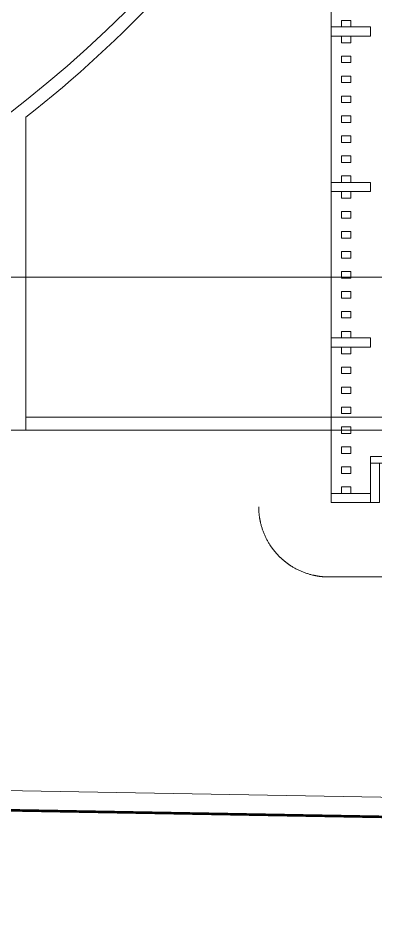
# Model space of a CAD drawing. Header units: millimetres. Extents: x -280308 to 6402717, y -14 to 2073074.
# Drawn here: x -36914 to -34192, y 549708 to 556564 of the extents above; entities that cross this region are included whole.
import ezdxf
from ezdxf.enums import TextEntityAlignment as Align

# ---------------------------------------------------------------- set-up
doc = ezdxf.new("R2010")
doc.units = ezdxf.units.MM
doc.linetypes.add('ACAD_ISO08W100', pattern=[36, 24, -3, 6, -3])
doc.linetypes.add('I02_HIDDEN', pattern=[6, 4, -2])
doc.layers.get('0').update_dxf_attribs({"lineweight": 0})
for name, color, linetype, lineweight in [('A-ANNOTATION', 144, 'Continuous', 0), ('A-FURN-EQPM', 177, 'Continuous', 0), ('A-Z22-T-Anno_Text', 152, 'Continuous', 9), ('A-Z774-E-Hidden', 142, 'I02_HIDDEN', 0)]:
    doc.layers.add(name, color=color, linetype=linetype, lineweight=lineweight)
doc.layers.add('A-TEXT', color=254, linetype='Continuous')
doc.styles.get("Standard").update_dxf_attribs({"font": 'arial.ttf'})
doc.styles.add('TGF_A', font='arial.ttf')

# ---------------------------------------------------------------- blocks, each defined once
blk = doc.blocks.new('A$C834590f0')
at = {"ltscale": 0.25}
for p, q in [((-61162, -20558.1), (-61162, -18173.7)), ((-61162, -20458.2), (-56000, -20458.2)), ((-61162, -20558.2), (-56000, -20558.2))]:
    blk.add_line(p, q, dxfattribs=at)
at = {"ltscale": 0.25, "const_width": 20}
blk.add_lwpolyline([(-44.4, -24263.4), (0, 0), (-3125.8, 64.9), (-32847.2, 174.1), (-65522.7, 65.4), (-70322.8, 713.8), (-73525.8, -22668.2), (-68682, -23322.5), (-34726.2, -23921.2), (-16877, -24229.6), (-44.4, -24263.4), (0, 0)], dxfattribs=at)
at = {"ltscale": 0.25}
for centre, radius, start, end in [((-66998.6, -10741.1), 9350.4, 262.4048, 342.62601), ((-66998.6, -10741.1), 9450.4, 308.14117, 342.8156), ((-61165.8, -18069.5), 2488.7, 210.51298, 270.08628)]:
    blk.add_arc(centre, radius, start, end, dxfattribs=at)
at = {"layer": 'A-FURN-EQPM', "color": 0, "linetype": 'ByBlock', "lineweight": -2, "ltscale": 0.25}
blk.add_lwpolyline([(-194.2, -24113.1), (-150.3, -146.9), (-3127.6, -85.1), (-32847.3, 24.1), (-65532.5, -84.6), (-70194.5, 545.1), (-73356.8, -22539.7), (-68670.6, -23172.7), (-34723.6, -23771.3), (-16875.6, -24079.6)], close=True, dxfattribs=at)
blk = doc.blocks.new('A$Cf856f872')
at = {"ltscale": 0.25}
blk.add_line((11787.8, -21753.1), (11787.8, -21523.1), dxfattribs=at)
blk.add_lwpolyline([(14077.3, -1122), (11487.8, -1122), (11487.8, -4259.5), (11487.8, -5584), (11391.9, -5584), (11391.9, -6200.8), (11487.8, -6200.8), (11487.8, -21823.1), (11858.1, -21823.1), (11858.1, -21523.1)], dxfattribs=at)
for points in [[(11567.8, -18149.1), (11637.8, -18149.1), (11637.8, -18199.1), (11567.8, -18199.1)], [(11487.8, -18199.1), (11787.8, -18199.1), (11787.8, -18269.1), (11487.8, -18269.1)], [(11567.8, -18269.1), (11637.8, -18269.1), (11637.8, -18319.1), (11567.8, -18319.1)], [(11567.8, -18421.2), (11637.8, -18421.2), (11637.8, -18471.2), (11567.8, -18471.2)], [(11567.8, -18573.3), (11637.8, -18573.3), (11637.8, -18623.3), (11567.8, -18623.3)], [(11567.8, -18725.4), (11637.8, -18725.4), (11637.8, -18775.4), (11567.8, -18775.4)], [(11567.8, -18877.5), (11637.8, -18877.5), (11637.8, -18927.5), (11567.8, -18927.5)], [(11567.8, -19029.6), (11637.8, -19029.6), (11637.8, -19079.6), (11567.8, -19079.6)], [(11567.8, -19181.7), (11637.8, -19181.7), (11637.8, -19231.7), (11567.8, -19231.7)], [(11567.8, -19333.8), (11637.8, -19333.8), (11637.8, -19383.8), (11567.8, -19383.8)], [(11487.8, -19383.8), (11787.8, -19383.8), (11787.8, -19453.8), (11487.8, -19453.8)], [(11567.8, -19453.8), (11637.8, -19453.8), (11637.8, -19503.8), (11567.8, -19503.8)], [(11567.8, -19605.9), (11637.8, -19605.9), (11637.8, -19655.9), (11567.8, -19655.9)], [(11567.8, -19758), (11637.8, -19758), (11637.8, -19808), (11567.8, -19808)], [(11567.8, -19910.1), (11637.8, -19910.1), (11637.8, -19960.1), (11567.8, -19960.1)], [(11567.8, -20062.2), (11637.8, -20062.2), (11637.8, -20112.2), (11567.8, -20112.2)], [(11567.8, -20214.3), (11637.8, -20214.3), (11637.8, -20264.3), (11567.8, -20264.3)], [(11567.8, -20366.4), (11637.8, -20366.4), (11637.8, -20416.4), (11567.8, -20416.4)], [(11567.8, -20518.4), (11637.8, -20518.4), (11637.8, -20568.4), (11567.8, -20568.4)], [(11487.8, -20568.4), (11787.8, -20568.4), (11787.8, -20638.4), (11487.8, -20638.4)], [(11567.8, -20638.4), (11637.8, -20638.4), (11637.8, -20688.4), (11567.8, -20688.4)], [(11567.8, -20790.5), (11637.8, -20790.5), (11637.8, -20840.5), (11567.8, -20840.5)], [(11567.8, -20942.6), (11637.8, -20942.6), (11637.8, -20992.6), (11567.8, -20992.6)], [(11567.8, -21094.7), (11637.8, -21094.7), (11637.8, -21144.7), (11567.8, -21144.7)], [(11567.8, -21246.8), (11637.8, -21246.8), (11637.8, -21296.8), (11567.8, -21296.8)], [(11567.8, -21398.9), (11637.8, -21398.9), (11637.8, -21448.9), (11567.8, -21448.9)], [(11787.8, -21472), (14297.8, -21472), (14297.8, -21522), (11787.8, -21522)], [(11567.8, -21551), (11637.8, -21551), (11637.8, -21601), (11567.8, -21601)], [(11567.8, -21703.1), (11637.8, -21703.1), (11637.8, -21753.1), (11567.8, -21753.1)], [(11487.8, -21753.1), (11787.8, -21753.1), (11787.8, -21823.1), (11487.8, -21823.1)]]:
    blk.add_lwpolyline(points, close=True, dxfattribs=at)
blk.add_blockref('A$C834590f0', (70322.8, -713.8), dxfattribs=at)
blk = doc.blocks.new('*U539')
at = {"layer": 'A-ANNOTATION', "linetype": 'ACAD_ISO08W100', "ltscale": 0.25}
blk.add_lwpolyline([(0, -7.641), (0, -228.348)], dxfattribs=at)
at = {"layer": 'A-TEXT'}
blk.add_attdef('N', text='', height=0.9, dxfattribs=at).set_placement((0, 2.75), align=Align.MIDDLE_CENTER)
blk = doc.blocks.new('A$Cf37525da')
at = {"color": 124, "xscale": -360.0000000000001, "yscale": 360.0000000000001, "zscale": 360.0000000000001, "rotation": 270}
blk.add_blockref('*U539', (4643.8, -19600), dxfattribs=at)
blk = doc.blocks.new('*U540')
at = {"lineweight": -2}
blk.add_lwpolyline([(0.2344, 0), (7.6317, 0)], dxfattribs=at)
at = {"color": 7, "lineweight": -2, "style": 'TGF_A', "flags": 8}
for tag, height, p in [('NOTE1', 0.0625, (0, 0.3375)), ('DET', 0.0938, (0, 0.0961)), ('SHT', 0.075, (0, -0.1021)), ('NOTE2', 0.0625, (0, -0.3994))]:
    blk.add_attdef(tag, text='', height=height, dxfattribs=at).set_placement(p, align=Align.MIDDLE)
blk = doc.blocks.new('A$Cba193409')
at = {"layer": 'A-Z22-T-Anno_Text', "color": 7, "xscale": 4266.666666600002, "yscale": 4266.666666600002, "zscale": 4266.666666600002}
blk.add_blockref('*U540', (-74879.7, -18683), dxfattribs=at)
blk = doc.blocks.new('*U533')
at = {"layer": 'A-Z774-E-Hidden', "color": 0, "lineweight": -2}
blk.add_lwpolyline([(0, -6.1174), (5.7202, -6.1174, 0.414214), (5.8452, -5.9924), (5.8452, -1.0958, 0.414214), (5.7202, -0.9708), (0, -0.9708), (-1.2148, -0.9708, 0.414214), (-1.3398, -1.0958), (-1.3398, -5.9924, 0.414214), (-1.2148, -6.1174)], format="xyb", close=True, dxfattribs=at)
at = {"color": 7, "lineweight": -2, "style": 'TGF_A', "flags": 8}
for tag, height, p in [('NOTE1', 0.0625, (0, 0.3375)), ('DET', 0.0938, (0, 0.0961)), ('SHT', 0.075, (0, -0.1021)), ('NOTE2', 0.0625, (0, -0.3994))]:
    blk.add_attdef(tag, text='', height=height, dxfattribs=at).set_placement(p, align=Align.MIDDLE)
blk = doc.blocks.new('4')
at = {"ltscale": 0.25}
blk.add_blockref('A$Cf856f872', (-46014.9, 574695.2), dxfattribs=at)
blk.add_blockref('A$Cf37525da', (22307.9, 573023.3), dxfattribs=at)
at = {"layer": 'A-FURN-EQPM', "color": 0, "linetype": 'ByBlock', "lineweight": -2, "ltscale": 0.25}
blk.add_blockref('A$Cba193409', (22557.9, 573273.3), dxfattribs=at)
at = {"layer": 'A-Z22-T-Anno_Text', "color": 12, "lineweight": 20, "true_color": 0xd91215, "xscale": 4266.666666600002, "yscale": 4266.666666600002, "zscale": 4266.666666600002}
blk.add_blockref('*U533', (-29362, 578407.1), dxfattribs=at)

msp = doc.modelspace()

# ---------------------------------------------------------------- block references
msp.add_blockref('4', (0, 0))

doc.saveas('drawing.dxf')
